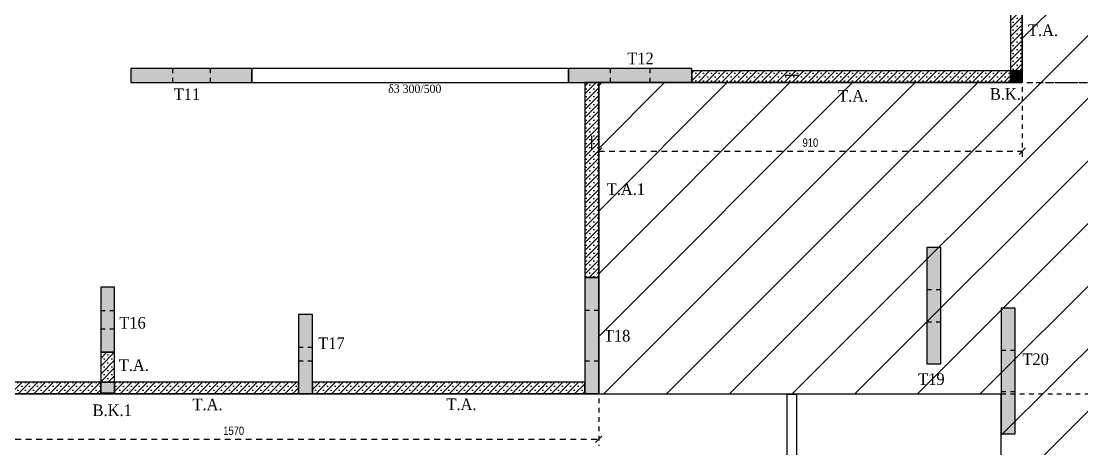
# Model space of a CAD drawing. Header units: millimetres. Extents: x -2171 to 1563, y -1758 to -1505.
# Drawn here: x -1480.87 to -1458.08, y -1615.01 to -1605.82 of the extents above; entities that cross this region are included whole.
import ezdxf

# ---------------------------------------------------------------- set-up
doc = ezdxf.new("R2010")
doc.units = ezdxf.units.MM
doc.header["$PDMODE"] = 32
for name, pattern in [('DASHED2', [0.375, 0.25, -0.125]), ('DOT', [0.025, 0, -0.025]), ('HIDDEN', [0.375, 0.25, -0.125]), ('HIDDEN2', [0.1875, 0.125, -0.0625])]:
    doc.linetypes.add(name, pattern=pattern)
doc.layers.get('Defpoints').update_dxf_attribs({"color": 6})
doc.layers.add('A-ANNO-DIMS', color=1, linetype='Continuous', lineweight=9)
for name, color, linetype in [('Fill_Col', 7, 'Continuous'), ('Geo_Beam', 7, 'Continuous'), ('Geo_Col', 7, 'Continuous'), ('Geo_Col_-1', 7, 'Continuous'), ('Geo_Lines', 7, 'Continuous'), ('Geo_Lines_Foundation', 7, 'Continuous'), ('STITHAIO', 94, 'Continuous'), ('Text_Beam', 7, 'Continuous'), ('Text_Col_-1', 7, 'Continuous')]:
    doc.layers.add(name, color=color, linetype=linetype)
doc.styles.add('1-100', font='arial.ttf', dxfattribs={"width": 0.8})
doc.styles.add('S1TmsNwRmn1088_b_934_161', font='times.ttf', dxfattribs={"width": 0.933629, "height": 0.10875})
doc.styles.add('S1TmsNwRmn11_b_934_161', font='times.ttf', dxfattribs={"width": 0.933629, "height": 0.001087})
doc.dimstyles.new('Copy of 1-100', dxfattribs={"dimtxt": 0.18, "dimasz": 0.14, "dimexe": 0.14, "dimexo": 0.1, "dimgap": 0.09, "dimtad": 1, "dimdec": 0, "dimlfac": 100, "dimrnd": 5, "dimzin": 5, "dimdsep": 46, "dimtxsty": '1-100', "dimblk": 'OBLIQUE', "dimcen": 0.09, "dimclrd": 1, "dimclre": 1, "dimclrt": 2, "dimadec": 0, "dimazin": 0, "dimtfac": 1, "dimtdec": 0, "dimtix": 1, "dimtmove": 2, "dimatfit": 3, "dimfxl": 5, "dimfxlon": 1, "dimtolj": 1, "dimtzin": 5, "dimarcsym": 0})
pattern_1 = [(45, (147.54384, 0), (-0.084189901, 0.084189901), []), (45, (147.62803, 0), (-0.084189901, 0.084189901), [0, -0.1190625])]

# ---------------------------------------------------------------- blocks, each defined once
blk = doc.blocks.new('_Oblique')
at = {"color": 0, "linetype": 'ByBlock', "lineweight": -2}
blk.add_line((-0.5, -0.5), (0.5, 0.5), dxfattribs=at)
blk = doc.blocks.new('*D146')
at = {"layer": 'A-ANNO-DIMS', "color": 1, "linetype": 'HIDDEN', "lineweight": -2, "ltscale": 0.5, "transparency": 16777216}
blk.add_line((-1488.378, -1601.239), (-1488.378, -1596.099), dxfattribs=at)
at = {"layer": 'A-ANNO-DIMS', "color": 1, "linetype": 'HIDDEN2', "lineweight": -2, "ltscale": 0.5, "transparency": 16777216}
blk.add_line((-1472.267, -1596.886), (-1472.267, -1596.099), dxfattribs=at)
at = {"layer": 'A-ANNO-DIMS', "color": 1, "linetype": 'DASHED2', "lineweight": -2, "ltscale": 0.5, "transparency": 16777216}
blk.add_line((-1488.378, -1596.239), (-1472.267, -1596.239), dxfattribs=at)
at = {"layer": 'Defpoints', "color": 0, "ltscale": 0.5, "transparency": 16777216}
for p in [(-1472.267, -1596.239), (-1472.267, -1596.986), (-1488.378, -1607.336)]:
    blk.add_point(p, dxfattribs=at)
at = {"layer": 'A-ANNO-DIMS', "color": 1, "lineweight": -2, "ltscale": 0.5, "transparency": 16777216, "xscale": 0.14, "yscale": 0.14, "zscale": 0.14, "rotation": 180}
blk.add_blockref('_Oblique', (-1488.378, -1596.239), dxfattribs=at)
at = {"layer": 'A-ANNO-DIMS', "color": 1, "lineweight": -2, "ltscale": 0.5, "transparency": 16777216, "xscale": 0.14, "yscale": 0.14, "zscale": 0.14}
blk.add_blockref('_Oblique', (-1472.267, -1596.239), dxfattribs=at)
at = {"layer": 'A-ANNO-DIMS', "color": 2, "ltscale": 0.5, "transparency": 16777216, "insert": (-1480.323, -1596.058), "char_height": 0.18, "attachment_point": 5, "style": '1-100'}
blk.add_mtext('\\A1;1610', dxfattribs=at)
blk = doc.blocks.new('*D153')
at = {"layer": 'A-ANNO-DIMS', "color": 1, "linetype": 'HIDDEN', "lineweight": -2, "ltscale": 0.5, "transparency": 16777216}
blk.add_line((-1484.145, -1613.926), (-1484.145, -1614.946), dxfattribs=at)
at = {"layer": 'A-ANNO-DIMS', "color": 1, "linetype": 'HIDDEN2', "lineweight": -2, "ltscale": 0.5, "transparency": 16777216}
blk.add_line((-1468.461, -1613.929), (-1468.461, -1614.946), dxfattribs=at)
at = {"layer": 'A-ANNO-DIMS', "color": 1, "linetype": 'DASHED2', "lineweight": -2, "ltscale": 0.5, "transparency": 16777216}
blk.add_line((-1484.145, -1614.806), (-1468.461, -1614.806), dxfattribs=at)
at = {"layer": 'Defpoints', "color": 0, "ltscale": 0.5, "transparency": 16777216}
for p in [(-1484.145, -1613.826), (-1468.461, -1613.829), (-1468.461, -1614.806)]:
    blk.add_point(p, dxfattribs=at)
at = {"layer": 'A-ANNO-DIMS', "color": 1, "lineweight": -2, "ltscale": 0.5, "transparency": 16777216, "xscale": 0.14, "yscale": 0.14, "zscale": 0.14, "rotation": 180}
blk.add_blockref('_Oblique', (-1484.145, -1614.806), dxfattribs=at)
at = {"layer": 'A-ANNO-DIMS', "color": 1, "lineweight": -2, "ltscale": 0.5, "transparency": 16777216, "xscale": 0.14, "yscale": 0.14, "zscale": 0.14}
blk.add_blockref('_Oblique', (-1468.461, -1614.806), dxfattribs=at)
at = {"layer": 'A-ANNO-DIMS', "color": 2, "ltscale": 0.5, "transparency": 16777216, "insert": (-1476.303, -1614.624), "char_height": 0.18, "attachment_point": 5, "style": '1-100'}
blk.add_mtext('\\A1;1570', dxfattribs=at)
blk = doc.blocks.new('*D154')
at = {"layer": 'A-ANNO-DIMS', "color": 1, "linetype": 'HIDDEN', "lineweight": -2, "ltscale": 0.5, "transparency": 16777216}
blk.add_line((-1468.464, -1607.239), (-1468.464, -1608.752), dxfattribs=at)
at = {"layer": 'A-ANNO-DIMS', "color": 1, "linetype": 'HIDDEN2', "lineweight": -2, "ltscale": 0.5, "transparency": 16777216}
blk.add_line((-1459.361, -1607.236), (-1459.361, -1608.752), dxfattribs=at)
at = {"layer": 'A-ANNO-DIMS', "color": 1, "linetype": 'DASHED2', "lineweight": -2, "ltscale": 0.5, "transparency": 16777216}
blk.add_line((-1468.464, -1608.612), (-1459.361, -1608.612), dxfattribs=at)
at = {"layer": 'Defpoints', "color": 0, "ltscale": 0.5, "transparency": 16777216}
for p in [(-1468.464, -1607.139), (-1459.361, -1607.136), (-1459.361, -1608.612)]:
    blk.add_point(p, dxfattribs=at)
at = {"layer": 'A-ANNO-DIMS', "color": 1, "lineweight": -2, "ltscale": 0.5, "transparency": 16777216, "xscale": 0.14, "yscale": 0.14, "zscale": 0.14, "rotation": 180}
blk.add_blockref('_Oblique', (-1468.464, -1608.612), dxfattribs=at)
at = {"layer": 'A-ANNO-DIMS', "color": 1, "lineweight": -2, "ltscale": 0.5, "transparency": 16777216, "xscale": 0.14, "yscale": 0.14, "zscale": 0.14}
blk.add_blockref('_Oblique', (-1459.361, -1608.612), dxfattribs=at)
at = {"layer": 'A-ANNO-DIMS', "color": 2, "ltscale": 0.5, "transparency": 16777216, "insert": (-1463.913, -1608.43), "char_height": 0.18, "attachment_point": 5, "style": '1-100'}
blk.add_mtext('\\A1;910', dxfattribs=at)
blk = doc.blocks.new('*D157')
at = {"layer": 'A-ANNO-DIMS', "color": 1, "linetype": 'HIDDEN', "lineweight": -2, "ltscale": 0.5, "transparency": 16777216}
blk.add_line((-1459.262, -1602.036), (-1456.875, -1602.036), dxfattribs=at)
at = {"layer": 'A-ANNO-DIMS', "color": 1, "linetype": 'DASHED2', "lineweight": -2, "ltscale": 0.5, "transparency": 16777216}
blk.add_line((-1457.015, -1602.036), (-1457.015, -1607.136), dxfattribs=at)
at = {"layer": 'A-ANNO-DIMS', "color": 1, "linetype": 'HIDDEN2', "lineweight": -2, "ltscale": 0.5, "transparency": 16777216}
blk.add_line((-1459.261, -1607.136), (-1456.875, -1607.136), dxfattribs=at)
at = {"layer": 'Defpoints', "color": 0, "ltscale": 0.5, "transparency": 16777216}
for p in [(-1459.362, -1602.036), (-1459.361, -1607.136), (-1457.015, -1607.136)]:
    blk.add_point(p, dxfattribs=at)
at = {"layer": 'A-ANNO-DIMS', "color": 1, "lineweight": -2, "ltscale": 0.5, "transparency": 16777216, "xscale": 0.14, "yscale": 0.14, "zscale": 0.14}
for p, rotation in [((-1457.015, -1602.036), 90), ((-1457.015, -1607.136), 270)]:
    blk.add_blockref('_Oblique', p, dxfattribs=dict(at, rotation=rotation))
at = {"layer": 'A-ANNO-DIMS', "color": 2, "ltscale": 0.5, "transparency": 16777216, "insert": (-1457.197, -1604.586), "char_height": 0.18, "attachment_point": 5, "rotation": 90, "style": '1-100'}
blk.add_mtext('\\A1;510', dxfattribs=at)
blk = doc.blocks.new('*D158')
at = {"layer": 'A-ANNO-DIMS', "color": 1, "linetype": 'HIDDEN', "lineweight": -2, "ltscale": 0.5, "transparency": 16777216}
blk.add_line((-1459.261, -1607.136), (-1456.875, -1607.136), dxfattribs=at)
at = {"layer": 'A-ANNO-DIMS', "color": 1, "linetype": 'DASHED2', "lineweight": -2, "ltscale": 0.5, "transparency": 16777216}
blk.add_line((-1457.015, -1607.136), (-1457.015, -1613.829), dxfattribs=at)
at = {"layer": 'A-ANNO-DIMS', "color": 1, "linetype": 'HIDDEN2', "lineweight": -2, "ltscale": 0.5, "transparency": 16777216}
blk.add_line((-1462.015, -1613.829), (-1456.875, -1613.829), dxfattribs=at)
at = {"layer": 'Defpoints', "color": 0, "ltscale": 0.5, "transparency": 16777216}
for p in [(-1459.361, -1607.136), (-1468.461, -1613.829), (-1457.015, -1613.829)]:
    blk.add_point(p, dxfattribs=at)
at = {"layer": 'A-ANNO-DIMS', "color": 1, "lineweight": -2, "ltscale": 0.5, "transparency": 16777216, "xscale": 0.14, "yscale": 0.14, "zscale": 0.14}
for p, rotation in [((-1457.015, -1607.136), 90), ((-1457.015, -1613.829), 270)]:
    blk.add_blockref('_Oblique', p, dxfattribs=dict(at, rotation=rotation))
at = {"layer": 'A-ANNO-DIMS', "color": 2, "ltscale": 0.5, "transparency": 16777216, "insert": (-1457.197, -1610.482), "char_height": 0.18, "attachment_point": 5, "rotation": 90, "style": '1-100'}
blk.add_mtext('\\A1;670', dxfattribs=at)

msp = doc.modelspace()

# ---------------------------------------------------------------- hatches: boundary and pattern name
at = {"layer": 'Fill_Col'}
for points in [[(-1478.5111, -1607.1359), (-1475.9111, -1607.1359), (-1475.9111, -1606.8359), (-1478.5111, -1606.8359)], [(-1469.1112, -1607.1359), (-1466.4612, -1607.1359), (-1466.4612, -1606.8359), (-1469.1112, -1606.8359)], [(-1459.3613, -1607.1359), (-1459.3613, -1606.8859), (-1459.6113, -1606.8859), (-1459.6113, -1607.1359)], [(-1468.4611, -1613.8288), (-1468.4611, -1611.3288), (-1468.7611, -1611.3288), (-1468.7611, -1613.8288)], [(-1478.8612, -1612.9359), (-1478.8612, -1611.5359), (-1479.1612, -1611.5359), (-1479.1612, -1612.9359)], [(-1474.6112, -1613.826), (-1474.6112, -1612.126), (-1474.9112, -1612.126), (-1474.9112, -1613.826)], [(-1478.8612, -1613.826), (-1478.8612, -1613.576), (-1479.1612, -1613.576), (-1479.1612, -1613.826)]]:
    msp.add_hatch(color=253, dxfattribs=at).paths.add_polyline_path(points)
at = {"layer": 'Fill_Col', "ltscale": 0.5, "transparency": 33554572}
h = msp.add_hatch(color=252, dxfattribs=at)
h.dxf.hatch_style = 1
h.paths.add_polyline_path([(-1461.1114, -1613.1859), (-1461.1114, -1610.6859), (-1461.4114, -1610.6859), (-1461.4114, -1613.1859)])
h = msp.add_hatch(color=252, dxfattribs=at)
h.dxf.hatch_style = 1
h.paths.add_polyline_path([(-1459.5116, -1614.6879), (-1459.5116, -1611.9879), (-1459.8116, -1611.9879), (-1459.8116, -1614.6879)])
at = {"layer": 'Geo_Col_-1', "ltscale": 0.5, "transparency": 33554572}
h = msp.add_hatch(dxfattribs=at)
h.set_pattern_fill('SACNCR', scale=0.05)
h.set_pattern_definition(pattern_1)
h.paths.add_polyline_path([(-1459.3613, -1606.8859), (-1459.3613, -1605.3359), (-1459.6113, -1605.3359), (-1459.6113, -1606.8859)])
h = msp.add_hatch(dxfattribs=at)
h.set_pattern_fill('SACNCR', scale=0.05)
h.set_pattern_definition(pattern_1)
h.paths.add_polyline_path([(-1459.6113, -1606.8859), (-1466.4612, -1606.8859), (-1466.4612, -1607.1359), (-1459.6113, -1607.1359)])
h = msp.add_hatch(dxfattribs=at)
h.set_pattern_fill('SACNCR', scale=0.05)
h.set_pattern_definition(pattern_1)
h.paths.add_polyline_path([(-1468.4611, -1611.3288), (-1468.4611, -1607.1359), (-1468.7611, -1607.1359), (-1468.7611, -1611.3288)])
h = msp.add_hatch(dxfattribs=at)
h.set_pattern_fill('SACNCR', scale=0.05)
h.set_pattern_definition(pattern_1)
h.paths.add_polyline_path([(-1478.8612, -1613.576), (-1478.8612, -1612.9359), (-1479.1612, -1612.9359), (-1479.1612, -1613.576)])
h = msp.add_hatch(dxfattribs=at)
h.set_pattern_fill('SACNCR', scale=0.05)
h.set_pattern_definition(pattern_1)
h.paths.add_polyline_path([(-1483.8953, -1613.8259), (-1479.0112, -1613.8259), (-1479.0112, -1613.8154), (-1479.1612, -1613.8154), (-1479.1612, -1613.5759), (-1483.8953, -1613.5758)])
h = msp.add_hatch(dxfattribs=at)
h.set_pattern_fill('SACNCR', scale=0.05)
h.set_pattern_definition(pattern_1)
h.paths.add_polyline_path([(-1479.0112, -1613.8154), (-1479.0112, -1613.826), (-1474.9112, -1613.826), (-1474.9112, -1613.576), (-1478.8612, -1613.576), (-1478.8612, -1613.8154)])
h = msp.add_hatch(dxfattribs=at)
h.set_pattern_fill('SACNCR', scale=0.05)
h.set_pattern_definition(pattern_1)
h.paths.add_polyline_path([(-1474.7612, -1613.826), (-1474.7612, -1613.8288), (-1468.7611, -1613.8288), (-1468.7611, -1613.5788), (-1474.6112, -1613.5788), (-1474.6112, -1613.826)])
at = {"layer": 'Geo_Lines_Foundation', "ltscale": 0.5, "transparency": 33554572}
h = msp.add_hatch(dxfattribs=at)
h.set_pattern_fill('ANSI31', scale=0.3)
edge = h.paths.add_edge_path()
edge.add_line((-1459.6615, -1602.0359), (-1459.6615, -1600.1704))
edge.add_line((-1459.6615, -1600.1704), (-1444.7829, -1600.1704))
edge.add_arc((-1444.8158, -1602.4594), 2.2892, -6.57731, 89.17656, ccw=False)
edge.add_line((-1442.5416, -1602.7217), (-1443.4755, -1611.2029))
edge.add_arc((-1449.9833, -1610.1428), 6.5936, 301.72531, 350.74818, ccw=False)
edge.add_line((-1446.5161, -1615.7512), (-1459.8117, -1615.7514))
edge.add_line((-1459.8117, -1615.7514), (-1459.8116, -1615.7514))
edge.add_line((-1459.8116, -1615.7514), (-1459.8115, -1613.836))
edge.add_line((-1459.8115, -1613.836), (-1468.4604, -1613.8359))
edge.add_line((-1468.4604, -1613.8359), (-1468.4612, -1607.1394))
edge.add_line((-1468.4612, -1607.1394), (-1459.3617, -1607.1393))
edge.add_line((-1459.3617, -1607.1393), (-1459.3617, -1602.0359))
edge.add_line((-1459.3617, -1602.0359), (-1459.6615, -1602.0359))

# ---------------------------------------------------------------- linework, layer by layer
at = {"layer": 'Geo_Beam', "color": 94}
msp.add_lwpolyline([(-1475.9111, -1607.1359), (-1469.1112, -1607.1359), (-1469.1112, -1606.8359), (-1475.9111, -1606.8359)], close=True, dxfattribs=at)
at = {"layer": 'Geo_Beam', "color": 214}
for points in [[(-1464.1611, -1606.9859), (-1464.4611, -1606.9859)], [(-1468.6189, -1608.286), (-1468.6189, -1608.586)]]:
    msp.add_lwpolyline(points, dxfattribs=at)
at = {"layer": 'Geo_Col', "color": 94}
for points in [[(-1459.3613, -1606.8859), (-1459.3613, -1605.3359), (-1459.6113, -1605.3359), (-1459.6113, -1606.8859)], [(-1478.5111, -1607.1359), (-1475.9111, -1607.1359), (-1475.9111, -1606.8359), (-1478.5111, -1606.8359)], [(-1469.1112, -1607.1359), (-1466.4612, -1607.1359), (-1466.4612, -1606.8359), (-1469.1112, -1606.8359)], [(-1459.6113, -1606.8859), (-1466.4612, -1606.8859), (-1466.4612, -1607.1359), (-1459.6113, -1607.1359)], [(-1459.3613, -1607.1359), (-1459.3613, -1606.8859), (-1459.6113, -1606.8859), (-1459.6113, -1607.1359)], [(-1468.4611, -1611.3288), (-1468.4611, -1607.1359), (-1468.7611, -1607.1359), (-1468.7611, -1611.3288)], [(-1461.1114, -1613.1859), (-1461.1114, -1610.6859), (-1461.4114, -1610.6859), (-1461.4114, -1613.1859)], [(-1468.4611, -1613.8288), (-1468.4611, -1611.3288), (-1468.7611, -1611.3288), (-1468.7611, -1613.8288)], [(-1478.8612, -1612.9359), (-1478.8612, -1611.5359), (-1479.1612, -1611.5359), (-1479.1612, -1612.9359)], [(-1459.5116, -1614.6879), (-1459.5116, -1611.9879), (-1459.8116, -1611.9879), (-1459.8116, -1614.6879)], [(-1474.6112, -1613.826), (-1474.6112, -1612.126), (-1474.9112, -1612.126), (-1474.9112, -1613.826)], [(-1478.8612, -1613.576), (-1478.8612, -1612.9359), (-1479.1612, -1612.9359), (-1479.1612, -1613.576)], [(-1483.8953, -1613.8259), (-1479.0112, -1613.8259), (-1479.0112, -1613.8154), (-1479.1612, -1613.8154), (-1479.1612, -1613.5759), (-1483.8953, -1613.5758)], [(-1478.8612, -1613.826), (-1478.8612, -1613.576), (-1479.1612, -1613.576), (-1479.1612, -1613.826)], [(-1479.0112, -1613.8154), (-1479.0112, -1613.826), (-1474.9112, -1613.826), (-1474.9112, -1613.576), (-1478.8612, -1613.576), (-1478.8612, -1613.8154)], [(-1474.7612, -1613.826), (-1474.7612, -1613.8288), (-1468.7611, -1613.8288), (-1468.7611, -1613.5788), (-1474.6112, -1613.5788), (-1474.6112, -1613.826)]]:
    msp.add_lwpolyline(points, close=True, dxfattribs=at)
at = {"layer": 'Geo_Col', "color": 94, "linetype": 'DOT'}
for points in [[(-1478.5111, -1607.1359), (-1477.6111, -1607.1359), (-1477.6111, -1606.8359), (-1478.5111, -1606.8359)], [(-1475.9111, -1606.8359), (-1476.8111, -1606.8359), (-1476.8111, -1607.1359), (-1475.9111, -1607.1359)], [(-1469.1112, -1607.1359), (-1468.2112, -1607.1359), (-1468.2112, -1606.8359), (-1469.1112, -1606.8359)], [(-1466.4612, -1606.8359), (-1467.3612, -1606.8359), (-1467.3612, -1607.1359), (-1466.4612, -1607.1359)], [(-1461.4114, -1610.6859), (-1461.4114, -1611.5859), (-1461.1114, -1611.5859), (-1461.1114, -1610.6859)], [(-1468.7611, -1611.3288), (-1468.7611, -1612.0288), (-1468.4611, -1612.0288), (-1468.4611, -1611.3288)], [(-1479.1612, -1611.5359), (-1479.1612, -1612.0359), (-1478.8612, -1612.0359), (-1478.8612, -1611.5359)], [(-1459.8116, -1611.9879), (-1459.8116, -1612.8879), (-1459.5116, -1612.8879), (-1459.5116, -1611.9879)], [(-1474.9112, -1612.126), (-1474.9112, -1612.826), (-1474.6112, -1612.826), (-1474.6112, -1612.126)], [(-1461.1114, -1613.1859), (-1461.1114, -1612.2859), (-1461.4114, -1612.2859), (-1461.4114, -1613.1859)], [(-1478.8612, -1612.9359), (-1478.8612, -1612.4359), (-1479.1612, -1612.4359), (-1479.1612, -1612.9359)], [(-1474.6112, -1613.826), (-1474.6112, -1613.126), (-1474.9112, -1613.126), (-1474.9112, -1613.826)], [(-1468.4611, -1613.8288), (-1468.4611, -1613.1288), (-1468.7611, -1613.1288), (-1468.7611, -1613.8288)], [(-1459.5116, -1614.6879), (-1459.5116, -1613.7879), (-1459.8116, -1613.7879), (-1459.8116, -1614.6879)]]:
    msp.add_lwpolyline(points, close=True, dxfattribs=at)
at = {"layer": 'Geo_Lines', "color": 94}
msp.add_lwpolyline([(-1488.3781, -1596.9854), (-1472.2673, -1596.9858), (-1472.2675, -1605.0859), (-1469.7115, -1605.0859), (-1469.7115, -1602.0359), (-1459.3616, -1602.0359), (-1459.3616, -1607.1359), (-1468.4613, -1607.1359), (-1468.4611, -1613.8261), (-1484.1454, -1613.8264), (-1484.1454, -1610.6858), (-1490.0584, -1610.6859), (-1490.0582, -1607.3359), (-1488.3784, -1607.3358), (-1488.3782, -1596.9856)], dxfattribs=at)
at = {"layer": 'Geo_Lines_Foundation', "color": 94}
msp.add_lwpolyline([(-1459.6615, -1602.0359), (-1459.6615, -1600.1704), (-1444.7829, -1600.1704, -0.4439425), (-1442.5416, -1602.7217), (-1443.4755, -1611.2029, -0.2172258), (-1446.5161, -1615.7512), (-1459.8117, -1615.7514), (-1459.8116, -1615.7514), (-1459.8115, -1613.836), (-1468.4604, -1613.8359), (-1468.4612, -1607.1394), (-1459.3617, -1607.1393), (-1459.3617, -1602.0359)], format="xyb", close=True, dxfattribs=at)
at = {"layer": 'STITHAIO'}
msp.add_lwpolyline([(-1465.0668, -1618.3173), (-1465.051, -1618.1179), (-1464.4113, -1618.1685), (-1464.4112, -1613.8359), (-1464.2113, -1613.8359), (-1464.2113, -1618.3849)], close=True, dxfattribs=at)

# ---------------------------------------------------------------- texts
at = {"layer": 'Text_Beam', "color": 3, "style": 'S1TmsNwRmn1088_b_934_161', "width": 0.933629}
msp.add_text('δ3 300/500', height=0.18, dxfattribs=at).set_placement((-1472.9833, -1607.3609))
at = {"layer": 'Text_Col_-1', "color": 200, "style": 'S1TmsNwRmn11_b_934_161', "width": 0.933629}
for s, p in [('T.A.', (-1459.238, -1606.1367)), ('T12', (-1467.8474, -1606.7444)), ('T11', (-1477.5905, -1607.5133)), ('T.A.', (-1463.317, -1607.5488)), ('B.K.', (-1460.0567, -1607.5083)), ('T.A.1', (-1468.2884, -1609.5542)), ('T16', (-1478.7608, -1612.4266)), ('T18', (-1468.3501, -1612.7047)), ('T17', (-1474.4876, -1612.8671)), ('T20', (-1459.3578, -1613.2117)), ('T.A.', (-1478.7722, -1613.3378)), ('T19', (-1461.5973, -1613.6385)), ('T.A.', (-1477.1896, -1614.1828)), ('T.A.', (-1471.7321, -1614.1777)), ('B.K.1', (-1479.3339, -1614.3075))]:
    msp.add_text(s, height=0.25, dxfattribs=at).set_placement(p)

# ---------------------------------------------------------------- dimensions: what is measured, and where the dimension line sits
at = {"layer": 'A-ANNO-DIMS', "ltscale": 0.5}
for base, p1, p2, picture, middle in [((-1472.2673, -1596.2395), (-1488.3781, -1607.3357), (-1472.2673, -1596.9858), '*D146', (-1480.3227, -1596.0576)), ((-1459.3613, -1608.6116), (-1468.4637, -1607.1394), (-1459.3613, -1607.1359), '*D154', (-1463.9125, -1608.4297)), ((-1468.4611, -1614.8058), (-1484.1453, -1613.8258), (-1468.4611, -1613.8288), '*D153', (-1476.3032, -1614.6239))]:
    dim = msp.add_linear_dim(base=base, p1=p1, p2=p2, dimstyle='Copy of 1-100', dxfattribs=at)
    dim.commit()
    dim.dimension.update_dxf_attribs({"geometry": picture, "text_midpoint": middle})
for base, p1, p2, picture, middle in [((-1457.0149, -1607.1359), (-1459.3616, -1602.0359), (-1459.3613, -1607.1359), '*D157', (-1457.1968, -1604.5859)), ((-1457.0149, -1613.8288), (-1459.3613, -1607.1359), (-1468.4611, -1613.8288), '*D158', (-1457.1968, -1610.4823))]:
    dim = msp.add_linear_dim(base=base, p1=p1, p2=p2, angle=90, dimstyle='Copy of 1-100', dxfattribs=at)
    dim.commit()
    dim.dimension.update_dxf_attribs({"geometry": picture, "text_midpoint": middle})

doc.saveas('drawing.dxf')
